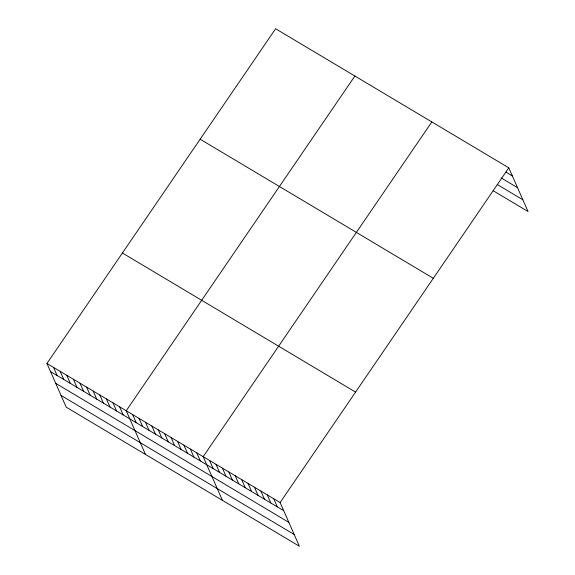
<?xml version="1.0" encoding="UTF-8"?>
<svg xmlns="http://www.w3.org/2000/svg" width="575" height="575" viewBox="0 0 575 575"><rect width="100%" height="100%" fill="white"/><g stroke="black" fill="none" stroke-linecap="round" stroke-linejoin="round"><path stroke-width="0.86" d="M46.949 363.472L280.118 502.55L299.388 546.25L66.218 407.165L46.949 363.472L275.612 28.75L508.782 167.835L528.051 211.528L493.142 190.706M354.89 76.037L126.227 410.758L145.497 454.458M431.832 121.936L203.169 456.658L222.446 500.351M280.118 502.55L508.782 167.835M505.942 172.119L512.354 175.943M501.148 177.912L517.536 187.687M497.224 184.489L522.869 199.784M200.15 139.208L433.32 278.293M122.41 253.014L355.573 392.092M50.528 371.579L283.691 510.665M55.703 383.324L288.873 522.409M61.043 395.427L294.213 534.506M273.707 498.726L277.279 506.841M267.289 494.902L270.868 503.017M260.877 491.079L264.457 499.193M254.466 487.255L258.046 495.37M248.055 483.431L251.634 491.539M241.644 479.607L245.223 487.715M235.232 475.777L238.812 483.891M228.821 471.953L232.401 480.067M222.41 468.129L225.982 476.244M215.999 464.305L219.571 472.42M209.58 460.482L213.16 468.589M196.758 452.834L200.337 460.942M190.347 449.003L193.926 457.118M183.935 445.179L187.515 453.294M177.524 441.356L181.103 449.47M171.113 437.532L174.685 445.647M164.702 433.708L168.274 441.816M158.283 429.884L161.862 437.992M151.872 426.061L155.451 434.168M145.461 422.23L149.04 430.344M139.049 418.406L142.629 426.521M132.638 414.582L136.218 422.697M119.622 406.82L123.194 414.927M113.016 402.874L116.588 410.988M106.404 398.935L109.983 407.05M99.798 394.996L103.378 403.111M93.193 391.058L96.772 399.165M86.588 387.112L90.167 395.226M79.983 383.173L83.562 391.287M73.377 379.234L76.949 387.342M66.765 375.295L70.344 383.403M60.159 371.349L63.739 379.464M53.554 367.411L57.133 375.525"/></g></svg>
